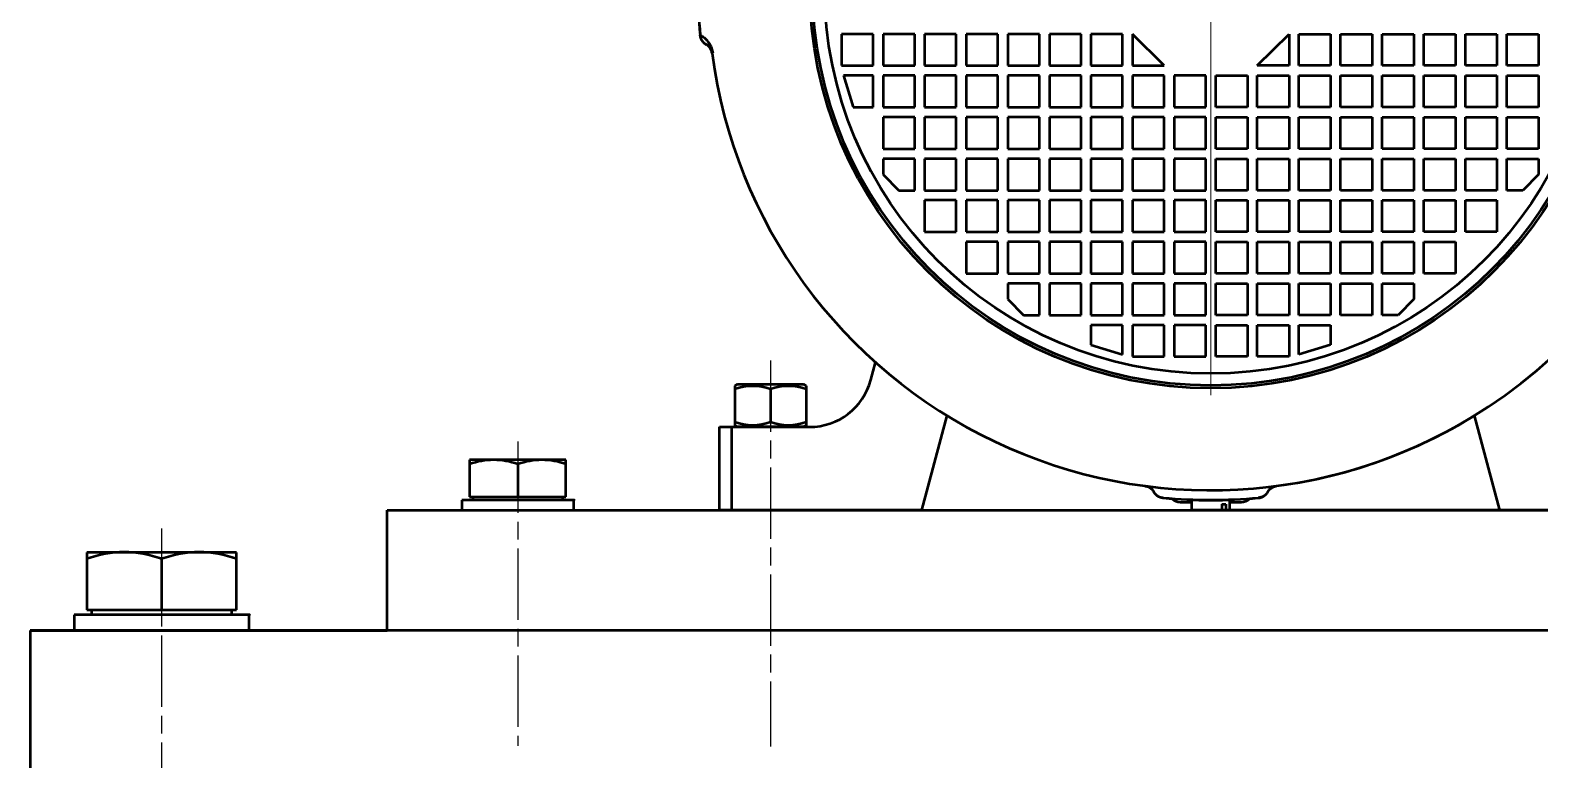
# Model space of a CAD drawing. Header units: millimetres. Extents: x -2161 to -582, y -4625 to -3434.
# Drawn here: x -1503.1 to -1376.2, y -3686 to -3624.6 of the extents above; entities that cross this region are included whole.
import ezdxf

# ---------------------------------------------------------------- set-up
doc = ezdxf.new("R2010")
doc.units = ezdxf.units.MM
doc.header["$LTSCALE"] = 0.5
doc.linetypes.add('AM_ISO08W050', pattern=[18, 12, -1.5, 3, -1.5])
for name, color, linetype, lineweight in [('A.Net Dam Co Ban', 7, 'Continuous', 50), ('AM_0', 7, 'Continuous', 50), ('AM_0N', 7, 'Continuous', 50), ('AM_7', 4, 'AM_ISO08W050', 25)]:
    doc.layers.add(name, color=color, linetype=linetype, lineweight=lineweight)

# ---------------------------------------------------------------- blocks, each defined once
blk = doc.blocks.new('SW_CENTERMARKSYMBOL_0')
at = {"color": 0, "linetype": 'Continuous', "lineweight": 18}
for p, q in [((0, 2.5), (0, 51.5)), ((-2.5, 0), (-51.5, 0)), ((0, 0), (-1.25, 0)), ((0, 0), (0, 1.25)), ((0, 0), (0, -1.25)), ((0, 0), (1.25, 0)), ((2.5, 0), (51.5, 0)), ((0, -2.5), (0, -51.5))]:
    blk.add_line(p, q, dxfattribs=at)

msp = doc.modelspace()

# ---------------------------------------------------------------- linework, layer by layer
at = {"layer": 'A.Net Dam Co Ban'}
for p, q in [((-1458.03, -3660.75), (-1466.12, -3660.75)), ((-1466.12, -3660.75), (-1466.12, -3663.85)), ((-1462.07, -3661.11), (-1462.07, -3663.85)), ((-1458.03, -3663.85), (-1458.03, -3660.75)), ((-1457.35, -3664.12), (-1466.79, -3664.12)), ((-1466.79, -3664.12), (-1466.79, -3664.96)), ((-1466.12, -3663.85), (-1465.86, -3663.85)), ((-1465.86, -3663.85), (-1465.86, -3664.12)), ((-1465.86, -3663.85), (-1458.28, -3663.85)), ((-1458.28, -3664.12), (-1458.28, -3663.85)), ((-1458.28, -3663.85), (-1458.03, -3663.85)), ((-1457.35, -3664.96), (-1457.35, -3664.12)), ((-1466.79, -3664.96), (-1457.35, -3664.96)), ((-1485.71, -3668.52), (-1498.31, -3668.52)), ((-1498.31, -3668.52), (-1498.31, -3673.35)), ((-1485.71, -3673.35), (-1485.71, -3668.52)), ((-1492.01, -3669.08), (-1492.01, -3673.35)), ((-1484.65, -3673.77), (-1499.36, -3673.77)), ((-1499.36, -3673.77), (-1499.36, -3675.08)), ((-1498.31, -3673.35), (-1497.91, -3673.35)), ((-1497.91, -3673.35), (-1497.91, -3673.77)), ((-1497.91, -3673.35), (-1486.1, -3673.35)), ((-1486.1, -3673.77), (-1486.1, -3673.35)), ((-1486.1, -3673.35), (-1485.71, -3673.35)), ((-1484.65, -3675.08), (-1484.65, -3673.77)), ((-1499.36, -3675.08), (-1484.65, -3675.08))]:
    msp.add_line(p, q, dxfattribs=at)
at = {"layer": 'A.Net Dam Co Ban', "color": 4}
for p, q in [((-1462.09, -3661.13), (-1462.05, -3661.09)), ((-1462.09, -3661.09), (-1462.05, -3661.13)), ((-1457.37, -3664.14), (-1457.33, -3664.1)), ((-1457.37, -3664.1), (-1457.33, -3664.14)), ((-1492.04, -3669.11), (-1491.98, -3669.05)), ((-1492.04, -3669.05), (-1491.98, -3669.11)), ((-1484.69, -3673.8), (-1484.62, -3673.74)), ((-1484.69, -3673.74), (-1484.62, -3673.8))]:
    msp.add_line(p, q, dxfattribs=at)
for centre, radius in [((-1462.07, -3661.11), 0.0202), ((-1457.35, -3664.12), 0.0202), ((-1492.01, -3669.08), 0.0315), ((-1484.65, -3673.77), 0.0315)]:
    msp.add_circle(centre, radius, dxfattribs=at)
at = {"layer": 'A.Net Dam Co Ban'}
for centre, radius in [((-1464.1, -3666.58), 5.83), ((-1460.05, -3666.58), 5.83), ((-1495.16, -3677.6), 9.09), ((-1488.86, -3677.6), 9.09)]:
    msp.add_arc(centre, radius, 69.7054, 110.2946, dxfattribs=at)
at = {"layer": 'AM_0'}
for p, q in [((-1446.76, -3625), (-1446.74, -3625)), ((-1432.21, -3624.92), (-1434.87, -3624.92)), ((-1434.87, -3624.92), (-1434.87, -3627.58)), ((-1432.21, -3627.58), (-1432.21, -3624.92)), ((-1428.71, -3624.92), (-1431.37, -3624.92)), ((-1431.37, -3624.92), (-1431.37, -3627.58)), ((-1428.71, -3627.58), (-1428.71, -3624.92)), ((-1425.21, -3624.92), (-1427.88, -3624.92)), ((-1427.88, -3624.92), (-1427.88, -3627.58)), ((-1425.21, -3627.58), (-1425.21, -3624.92)), ((-1421.72, -3624.92), (-1424.38, -3624.92)), ((-1424.38, -3624.92), (-1424.38, -3627.58)), ((-1421.72, -3627.58), (-1421.72, -3624.92)), ((-1418.22, -3624.92), (-1420.88, -3624.92)), ((-1420.88, -3624.92), (-1420.88, -3627.58)), ((-1418.22, -3627.58), (-1418.22, -3624.92)), ((-1414.72, -3624.92), (-1417.39, -3624.92)), ((-1417.39, -3624.92), (-1417.39, -3627.58)), ((-1414.72, -3627.58), (-1414.72, -3624.92)), ((-1413.89, -3624.92), (-1413.89, -3627.58)), ((-1411.23, -3624.92), (-1413.89, -3624.92)), ((-1411.23, -3627.58), (-1411.23, -3624.92)), ((-1410.4, -3624.92), (-1410.4, -3627.58)), ((-1407.73, -3627.58), (-1410.4, -3624.92)), ((-1399.91, -3627.58), (-1397.24, -3624.92)), ((-1397.24, -3624.92), (-1397.24, -3627.58)), ((-1396.41, -3624.92), (-1393.75, -3624.92)), ((-1396.41, -3627.58), (-1396.41, -3624.92)), ((-1393.75, -3624.92), (-1393.75, -3627.58)), ((-1392.91, -3627.58), (-1392.91, -3624.92)), ((-1392.91, -3624.92), (-1390.25, -3624.92)), ((-1390.25, -3624.92), (-1390.25, -3627.58)), ((-1389.42, -3627.58), (-1389.42, -3624.92)), ((-1389.42, -3624.92), (-1386.75, -3624.92)), ((-1386.75, -3624.92), (-1386.75, -3627.58)), ((-1385.92, -3627.58), (-1385.92, -3624.92)), ((-1385.92, -3624.92), (-1383.26, -3624.92)), ((-1383.26, -3624.92), (-1383.26, -3627.58)), ((-1382.42, -3627.58), (-1382.42, -3624.92)), ((-1382.42, -3624.92), (-1379.76, -3624.92)), ((-1379.76, -3624.92), (-1379.76, -3627.58)), ((-1378.93, -3627.58), (-1378.93, -3624.92)), ((-1378.93, -3624.92), (-1376.26, -3624.92)), ((-1376.26, -3624.92), (-1376.26, -3627.58)), ((-1434.87, -3627.58), (-1432.21, -3627.58)), ((-1431.37, -3627.58), (-1428.71, -3627.58)), ((-1427.88, -3627.58), (-1425.21, -3627.58)), ((-1424.38, -3627.58), (-1421.72, -3627.58)), ((-1420.88, -3627.58), (-1418.22, -3627.58)), ((-1417.39, -3627.58), (-1414.72, -3627.58)), ((-1413.89, -3627.58), (-1411.23, -3627.58)), ((-1410.4, -3627.58), (-1407.73, -3627.58)), ((-1397.24, -3627.58), (-1399.91, -3627.58)), ((-1393.75, -3627.58), (-1396.41, -3627.58)), ((-1390.25, -3627.58), (-1392.91, -3627.58)), ((-1386.75, -3627.58), (-1389.42, -3627.58)), ((-1383.26, -3627.58), (-1385.92, -3627.58)), ((-1379.76, -3627.58), (-1382.42, -3627.58)), ((-1376.26, -3627.58), (-1378.93, -3627.58)), ((-1432.21, -3628.42), (-1434.7, -3628.42)), ((-1434.7, -3628.42), (-1433.87, -3631.08)), ((-1432.21, -3631.08), (-1432.21, -3628.42)), ((-1428.71, -3628.42), (-1431.37, -3628.42)), ((-1431.37, -3628.42), (-1431.37, -3631.08)), ((-1428.71, -3631.08), (-1428.71, -3628.42)), ((-1425.21, -3628.42), (-1427.88, -3628.42)), ((-1427.88, -3628.42), (-1427.88, -3631.08)), ((-1425.21, -3631.08), (-1425.21, -3628.42)), ((-1421.72, -3628.42), (-1424.38, -3628.42)), ((-1424.38, -3628.42), (-1424.38, -3631.08)), ((-1421.72, -3631.08), (-1421.72, -3628.42)), ((-1418.22, -3628.42), (-1420.88, -3628.42)), ((-1420.88, -3628.42), (-1420.88, -3631.08)), ((-1418.22, -3631.08), (-1418.22, -3628.42)), ((-1414.72, -3628.42), (-1417.39, -3628.42)), ((-1417.39, -3628.42), (-1417.39, -3631.08)), ((-1414.72, -3631.08), (-1414.72, -3628.42)), ((-1411.23, -3628.42), (-1413.89, -3628.42)), ((-1413.89, -3628.42), (-1413.89, -3631.08)), ((-1411.23, -3631.08), (-1411.23, -3628.42)), ((-1407.73, -3628.42), (-1410.4, -3628.42)), ((-1410.4, -3628.42), (-1410.4, -3631.08)), ((-1407.73, -3631.08), (-1407.73, -3628.42)), ((-1404.23, -3628.42), (-1406.9, -3628.42)), ((-1406.9, -3628.42), (-1406.9, -3631.08)), ((-1404.23, -3631.08), (-1404.23, -3628.42)), ((-1403.4, -3628.42), (-1400.74, -3628.42)), ((-1403.4, -3631.08), (-1403.4, -3628.42)), ((-1400.74, -3628.42), (-1400.74, -3631.08)), ((-1399.91, -3628.42), (-1397.24, -3628.42)), ((-1399.91, -3631.08), (-1399.91, -3628.42)), ((-1397.24, -3628.42), (-1397.24, -3631.08)), ((-1396.41, -3628.42), (-1393.75, -3628.42)), ((-1396.41, -3631.08), (-1396.41, -3628.42)), ((-1393.75, -3628.42), (-1393.75, -3631.08)), ((-1392.91, -3628.42), (-1390.25, -3628.42)), ((-1392.91, -3631.08), (-1392.91, -3628.42)), ((-1390.25, -3628.42), (-1390.25, -3631.08)), ((-1389.42, -3628.42), (-1386.75, -3628.42)), ((-1389.42, -3631.08), (-1389.42, -3628.42)), ((-1386.75, -3628.42), (-1386.75, -3631.08)), ((-1385.92, -3628.42), (-1383.26, -3628.42)), ((-1385.92, -3631.08), (-1385.92, -3628.42)), ((-1383.26, -3628.42), (-1383.26, -3631.08)), ((-1382.42, -3628.42), (-1379.76, -3628.42)), ((-1382.42, -3631.08), (-1382.42, -3628.42)), ((-1379.76, -3628.42), (-1379.76, -3631.08)), ((-1378.93, -3628.42), (-1376.26, -3628.42)), ((-1378.93, -3631.08), (-1378.93, -3628.42)), ((-1376.26, -3628.42), (-1376.26, -3631.08)), ((-1433.87, -3631.08), (-1432.21, -3631.08)), ((-1431.37, -3631.08), (-1428.71, -3631.08)), ((-1428.71, -3631.91), (-1431.37, -3631.91)), ((-1431.37, -3631.91), (-1431.37, -3634.58)), ((-1428.71, -3634.58), (-1428.71, -3631.91)), ((-1427.88, -3631.08), (-1425.21, -3631.08)), ((-1425.21, -3631.91), (-1427.88, -3631.91)), ((-1427.88, -3631.91), (-1427.88, -3634.58)), ((-1425.21, -3634.58), (-1425.21, -3631.91)), ((-1424.38, -3631.08), (-1421.72, -3631.08)), ((-1421.72, -3631.91), (-1424.38, -3631.91)), ((-1424.38, -3631.91), (-1424.38, -3634.58)), ((-1421.72, -3634.58), (-1421.72, -3631.91)), ((-1420.88, -3631.08), (-1418.22, -3631.08)), ((-1418.22, -3631.91), (-1420.88, -3631.91)), ((-1420.88, -3631.91), (-1420.88, -3634.58)), ((-1418.22, -3634.58), (-1418.22, -3631.91)), ((-1417.39, -3631.08), (-1414.72, -3631.08)), ((-1414.72, -3631.91), (-1417.39, -3631.91)), ((-1417.39, -3631.91), (-1417.39, -3634.58)), ((-1414.72, -3634.58), (-1414.72, -3631.91)), ((-1413.89, -3631.08), (-1411.23, -3631.08)), ((-1411.23, -3631.91), (-1413.89, -3631.91)), ((-1413.89, -3631.91), (-1413.89, -3634.58)), ((-1411.23, -3634.58), (-1411.23, -3631.91)), ((-1410.4, -3631.08), (-1407.73, -3631.08)), ((-1407.73, -3631.91), (-1410.4, -3631.91)), ((-1410.4, -3631.91), (-1410.4, -3634.58)), ((-1407.73, -3634.58), (-1407.73, -3631.91)), ((-1406.9, -3631.08), (-1404.23, -3631.08)), ((-1404.23, -3631.91), (-1406.9, -3631.91)), ((-1406.9, -3631.91), (-1406.9, -3634.58)), ((-1404.23, -3634.58), (-1404.23, -3631.91)), ((-1400.74, -3631.08), (-1403.4, -3631.08)), ((-1403.4, -3634.58), (-1403.4, -3631.91)), ((-1403.4, -3631.91), (-1400.74, -3631.91)), ((-1400.74, -3631.91), (-1400.74, -3634.58)), ((-1397.24, -3631.08), (-1399.91, -3631.08)), ((-1399.91, -3631.91), (-1397.24, -3631.91)), ((-1399.91, -3634.58), (-1399.91, -3631.91)), ((-1397.24, -3631.91), (-1397.24, -3634.58)), ((-1393.75, -3631.08), (-1396.41, -3631.08)), ((-1396.41, -3631.91), (-1393.75, -3631.91)), ((-1396.41, -3634.58), (-1396.41, -3631.91)), ((-1393.75, -3631.91), (-1393.75, -3634.58)), ((-1390.25, -3631.08), (-1392.91, -3631.08)), ((-1392.91, -3634.58), (-1392.91, -3631.91)), ((-1392.91, -3631.91), (-1390.25, -3631.91)), ((-1390.25, -3631.91), (-1390.25, -3634.58)), ((-1386.75, -3631.08), (-1389.42, -3631.08)), ((-1389.42, -3631.91), (-1386.75, -3631.91)), ((-1389.42, -3634.58), (-1389.42, -3631.91)), ((-1386.75, -3631.91), (-1386.75, -3634.58)), ((-1383.26, -3631.08), (-1385.92, -3631.08)), ((-1385.92, -3631.91), (-1383.26, -3631.91)), ((-1385.92, -3634.58), (-1385.92, -3631.91)), ((-1383.26, -3631.91), (-1383.26, -3634.58)), ((-1379.76, -3631.08), (-1382.42, -3631.08)), ((-1382.42, -3631.91), (-1379.76, -3631.91)), ((-1382.42, -3634.58), (-1382.42, -3631.91)), ((-1379.76, -3631.91), (-1379.76, -3634.58)), ((-1376.26, -3631.08), (-1378.93, -3631.08)), ((-1378.93, -3631.91), (-1376.26, -3631.91)), ((-1378.93, -3634.58), (-1378.93, -3631.91)), ((-1376.26, -3631.91), (-1376.26, -3634.58)), ((-1431.37, -3634.58), (-1428.71, -3634.58)), ((-1428.71, -3635.41), (-1431.37, -3635.41)), ((-1431.37, -3635.41), (-1431.37, -3636.74)), ((-1428.71, -3638.07), (-1428.71, -3635.41)), ((-1427.88, -3634.58), (-1425.21, -3634.58)), ((-1425.21, -3635.41), (-1427.88, -3635.41)), ((-1427.88, -3635.41), (-1427.88, -3638.07)), ((-1425.21, -3638.07), (-1425.21, -3635.41)), ((-1424.38, -3634.58), (-1421.72, -3634.58)), ((-1421.72, -3635.41), (-1424.38, -3635.41)), ((-1424.38, -3635.41), (-1424.38, -3638.07)), ((-1421.72, -3638.07), (-1421.72, -3635.41)), ((-1420.88, -3634.58), (-1418.22, -3634.58)), ((-1418.22, -3635.41), (-1420.88, -3635.41)), ((-1420.88, -3635.41), (-1420.88, -3638.07)), ((-1418.22, -3638.07), (-1418.22, -3635.41)), ((-1417.39, -3634.58), (-1414.72, -3634.58)), ((-1414.72, -3635.41), (-1417.39, -3635.41)), ((-1417.39, -3635.41), (-1417.39, -3638.07)), ((-1414.72, -3638.07), (-1414.72, -3635.41)), ((-1413.89, -3634.58), (-1411.23, -3634.58)), ((-1411.23, -3635.41), (-1413.89, -3635.41)), ((-1413.89, -3635.41), (-1413.89, -3638.07)), ((-1411.23, -3638.07), (-1411.23, -3635.41)), ((-1410.4, -3634.58), (-1407.73, -3634.58)), ((-1407.73, -3635.41), (-1410.4, -3635.41)), ((-1410.4, -3635.41), (-1410.4, -3638.07)), ((-1407.73, -3638.07), (-1407.73, -3635.41)), ((-1406.9, -3634.58), (-1404.23, -3634.58)), ((-1404.23, -3635.41), (-1406.9, -3635.41)), ((-1406.9, -3635.41), (-1406.9, -3638.07)), ((-1404.23, -3638.07), (-1404.23, -3635.41)), ((-1400.74, -3634.58), (-1403.4, -3634.58)), ((-1403.4, -3635.41), (-1400.74, -3635.41)), ((-1403.4, -3638.07), (-1403.4, -3635.41)), ((-1400.74, -3635.41), (-1400.74, -3638.07)), ((-1397.24, -3634.58), (-1399.91, -3634.58)), ((-1399.91, -3635.41), (-1397.24, -3635.41)), ((-1399.91, -3638.07), (-1399.91, -3635.41)), ((-1397.24, -3635.41), (-1397.24, -3638.07)), ((-1393.75, -3634.58), (-1396.41, -3634.58)), ((-1396.41, -3638.07), (-1396.41, -3635.41)), ((-1396.41, -3635.41), (-1393.75, -3635.41)), ((-1393.75, -3635.41), (-1393.75, -3638.07)), ((-1390.25, -3634.58), (-1392.91, -3634.58)), ((-1392.91, -3635.41), (-1390.25, -3635.41)), ((-1392.91, -3638.07), (-1392.91, -3635.41)), ((-1390.25, -3635.41), (-1390.25, -3638.07)), ((-1386.75, -3634.58), (-1389.42, -3634.58)), ((-1389.42, -3635.41), (-1386.75, -3635.41)), ((-1389.42, -3638.07), (-1389.42, -3635.41)), ((-1386.75, -3635.41), (-1386.75, -3638.07)), ((-1383.26, -3634.58), (-1385.92, -3634.58)), ((-1385.92, -3635.41), (-1383.26, -3635.41)), ((-1385.92, -3638.07), (-1385.92, -3635.41)), ((-1383.26, -3635.41), (-1383.26, -3638.07)), ((-1379.76, -3634.58), (-1382.42, -3634.58)), ((-1382.42, -3635.41), (-1379.76, -3635.41)), ((-1382.42, -3638.07), (-1382.42, -3635.41)), ((-1379.76, -3635.41), (-1379.76, -3638.07)), ((-1376.26, -3634.58), (-1378.93, -3634.58)), ((-1378.93, -3635.41), (-1376.26, -3635.41)), ((-1378.93, -3638.07), (-1378.93, -3635.41)), ((-1376.26, -3635.41), (-1376.26, -3636.74)), ((-1431.37, -3636.74), (-1430.04, -3638.07)), ((-1376.26, -3636.74), (-1377.59, -3638.07)), ((-1430.04, -3638.07), (-1428.71, -3638.07)), ((-1427.88, -3638.07), (-1425.21, -3638.07)), ((-1424.38, -3638.07), (-1421.72, -3638.07)), ((-1420.88, -3638.07), (-1418.22, -3638.07)), ((-1417.39, -3638.07), (-1414.72, -3638.07)), ((-1413.89, -3638.07), (-1411.23, -3638.07)), ((-1410.4, -3638.07), (-1407.73, -3638.07)), ((-1406.9, -3638.07), (-1404.23, -3638.07)), ((-1400.74, -3638.07), (-1403.4, -3638.07)), ((-1397.24, -3638.07), (-1399.91, -3638.07)), ((-1393.75, -3638.07), (-1396.41, -3638.07)), ((-1390.25, -3638.07), (-1392.91, -3638.07)), ((-1386.75, -3638.07), (-1389.42, -3638.07)), ((-1383.26, -3638.07), (-1385.92, -3638.07)), ((-1379.76, -3638.07), (-1382.42, -3638.07)), ((-1377.59, -3638.07), (-1378.93, -3638.07)), ((-1425.21, -3638.91), (-1427.88, -3638.91)), ((-1427.88, -3638.91), (-1427.88, -3641.57)), ((-1425.21, -3641.57), (-1425.21, -3638.91)), ((-1421.72, -3638.91), (-1424.38, -3638.91)), ((-1424.38, -3638.91), (-1424.38, -3641.57)), ((-1421.72, -3641.57), (-1421.72, -3638.91)), ((-1418.22, -3638.91), (-1420.88, -3638.91)), ((-1420.88, -3638.91), (-1420.88, -3641.57)), ((-1418.22, -3641.57), (-1418.22, -3638.91)), ((-1414.72, -3638.91), (-1417.39, -3638.91)), ((-1417.39, -3638.91), (-1417.39, -3641.57)), ((-1414.72, -3641.57), (-1414.72, -3638.91)), ((-1411.23, -3638.91), (-1413.89, -3638.91)), ((-1413.89, -3638.91), (-1413.89, -3641.57)), ((-1411.23, -3641.57), (-1411.23, -3638.91)), ((-1407.73, -3638.91), (-1410.4, -3638.91)), ((-1410.4, -3638.91), (-1410.4, -3641.57)), ((-1407.73, -3641.57), (-1407.73, -3638.91)), ((-1404.23, -3638.91), (-1406.9, -3638.91)), ((-1406.9, -3638.91), (-1406.9, -3641.57)), ((-1404.23, -3641.57), (-1404.23, -3638.91)), ((-1403.4, -3638.91), (-1400.74, -3638.91)), ((-1403.4, -3641.57), (-1403.4, -3638.91)), ((-1400.74, -3638.91), (-1400.74, -3641.57)), ((-1399.91, -3641.57), (-1399.91, -3638.91)), ((-1399.91, -3638.91), (-1397.24, -3638.91)), ((-1397.24, -3638.91), (-1397.24, -3641.57)), ((-1396.41, -3641.57), (-1396.41, -3638.91)), ((-1396.41, -3638.91), (-1393.75, -3638.91)), ((-1393.75, -3638.91), (-1393.75, -3641.57)), ((-1392.91, -3638.91), (-1390.25, -3638.91)), ((-1392.91, -3641.57), (-1392.91, -3638.91)), ((-1390.25, -3638.91), (-1390.25, -3641.57)), ((-1389.42, -3638.91), (-1386.75, -3638.91)), ((-1389.42, -3641.57), (-1389.42, -3638.91)), ((-1386.75, -3638.91), (-1386.75, -3641.57)), ((-1385.92, -3641.57), (-1385.92, -3638.91)), ((-1385.92, -3638.91), (-1383.26, -3638.91)), ((-1383.26, -3638.91), (-1383.26, -3641.57)), ((-1382.42, -3641.57), (-1382.42, -3638.91)), ((-1382.42, -3638.91), (-1379.76, -3638.91)), ((-1379.76, -3638.91), (-1379.76, -3641.57)), ((-1427.88, -3641.57), (-1425.21, -3641.57)), ((-1424.38, -3641.57), (-1421.72, -3641.57)), ((-1420.88, -3641.57), (-1418.22, -3641.57)), ((-1417.39, -3641.57), (-1414.72, -3641.57)), ((-1413.89, -3641.57), (-1411.23, -3641.57)), ((-1410.4, -3641.57), (-1407.73, -3641.57)), ((-1406.9, -3641.57), (-1404.23, -3641.57)), ((-1400.74, -3641.57), (-1403.4, -3641.57)), ((-1397.24, -3641.57), (-1399.91, -3641.57)), ((-1393.75, -3641.57), (-1396.41, -3641.57)), ((-1390.25, -3641.57), (-1392.91, -3641.57)), ((-1386.75, -3641.57), (-1389.42, -3641.57)), ((-1383.26, -3641.57), (-1385.92, -3641.57)), ((-1379.76, -3641.57), (-1382.42, -3641.57)), ((-1421.72, -3642.4), (-1424.38, -3642.4)), ((-1424.38, -3642.4), (-1424.38, -3645.07)), ((-1421.72, -3645.07), (-1421.72, -3642.4)), ((-1418.22, -3642.4), (-1420.88, -3642.4)), ((-1420.88, -3642.4), (-1420.88, -3645.07)), ((-1418.22, -3645.07), (-1418.22, -3642.4)), ((-1414.72, -3642.4), (-1417.39, -3642.4)), ((-1417.39, -3642.4), (-1417.39, -3645.07)), ((-1414.72, -3645.07), (-1414.72, -3642.4)), ((-1411.23, -3642.4), (-1413.89, -3642.4)), ((-1413.89, -3642.4), (-1413.89, -3645.07)), ((-1411.23, -3645.07), (-1411.23, -3642.4)), ((-1407.73, -3642.4), (-1410.4, -3642.4)), ((-1410.4, -3642.4), (-1410.4, -3645.07)), ((-1407.73, -3645.07), (-1407.73, -3642.4)), ((-1404.23, -3642.4), (-1406.9, -3642.4)), ((-1406.9, -3642.4), (-1406.9, -3645.07)), ((-1404.23, -3645.07), (-1404.23, -3642.4)), ((-1403.4, -3642.4), (-1400.74, -3642.4)), ((-1403.4, -3645.07), (-1403.4, -3642.4)), ((-1400.74, -3642.4), (-1400.74, -3645.07)), ((-1399.91, -3642.4), (-1397.24, -3642.4)), ((-1399.91, -3645.07), (-1399.91, -3642.4)), ((-1397.24, -3642.4), (-1397.24, -3645.07)), ((-1396.41, -3642.4), (-1393.75, -3642.4)), ((-1396.41, -3645.07), (-1396.41, -3642.4)), ((-1393.75, -3642.4), (-1393.75, -3645.07)), ((-1392.91, -3645.07), (-1392.91, -3642.4)), ((-1392.91, -3642.4), (-1390.25, -3642.4)), ((-1390.25, -3642.4), (-1390.25, -3645.07)), ((-1389.42, -3642.4), (-1386.75, -3642.4)), ((-1389.42, -3645.07), (-1389.42, -3642.4)), ((-1386.75, -3642.4), (-1386.75, -3645.07)), ((-1385.92, -3645.07), (-1385.92, -3642.4)), ((-1385.92, -3642.4), (-1383.26, -3642.4)), ((-1383.26, -3642.4), (-1383.26, -3645.07)), ((-1424.38, -3645.07), (-1421.72, -3645.07)), ((-1420.88, -3645.07), (-1418.22, -3645.07)), ((-1417.39, -3645.07), (-1414.72, -3645.07)), ((-1413.89, -3645.07), (-1411.23, -3645.07)), ((-1410.4, -3645.07), (-1407.73, -3645.07)), ((-1406.9, -3645.07), (-1404.23, -3645.07)), ((-1400.74, -3645.07), (-1403.4, -3645.07)), ((-1397.24, -3645.07), (-1399.91, -3645.07)), ((-1393.75, -3645.07), (-1396.41, -3645.07)), ((-1390.25, -3645.07), (-1392.91, -3645.07)), ((-1386.75, -3645.07), (-1389.42, -3645.07)), ((-1383.26, -3645.07), (-1385.92, -3645.07)), ((-1418.22, -3645.9), (-1420.88, -3645.9)), ((-1420.88, -3645.9), (-1420.88, -3647.23)), ((-1418.22, -3648.56), (-1418.22, -3645.9)), ((-1414.72, -3645.9), (-1417.39, -3645.9)), ((-1417.39, -3645.9), (-1417.39, -3648.56)), ((-1414.72, -3648.56), (-1414.72, -3645.9)), ((-1411.23, -3645.9), (-1413.89, -3645.9)), ((-1413.89, -3645.9), (-1413.89, -3648.56)), ((-1411.23, -3648.56), (-1411.23, -3645.9)), ((-1407.73, -3645.9), (-1410.4, -3645.9)), ((-1410.4, -3645.9), (-1410.4, -3648.56)), ((-1407.73, -3648.56), (-1407.73, -3645.9)), ((-1404.23, -3645.9), (-1406.9, -3645.9)), ((-1406.9, -3645.9), (-1406.9, -3648.56)), ((-1404.23, -3648.56), (-1404.23, -3645.9)), ((-1403.4, -3645.9), (-1400.74, -3645.9)), ((-1403.4, -3648.56), (-1403.4, -3645.9)), ((-1400.74, -3645.9), (-1400.74, -3648.56)), ((-1399.91, -3645.9), (-1397.24, -3645.9)), ((-1399.91, -3648.56), (-1399.91, -3645.9)), ((-1397.24, -3645.9), (-1397.24, -3648.56)), ((-1396.41, -3645.9), (-1393.75, -3645.9)), ((-1396.41, -3648.56), (-1396.41, -3645.9)), ((-1393.75, -3645.9), (-1393.75, -3648.56)), ((-1392.91, -3645.9), (-1390.25, -3645.9)), ((-1392.91, -3648.56), (-1392.91, -3645.9)), ((-1390.25, -3645.9), (-1390.25, -3648.56)), ((-1389.42, -3645.9), (-1386.75, -3645.9)), ((-1389.42, -3648.56), (-1389.42, -3645.9)), ((-1386.75, -3645.9), (-1386.75, -3647.23)), ((-1420.88, -3647.23), (-1419.55, -3648.56)), ((-1386.75, -3647.23), (-1388.08, -3648.56)), ((-1419.55, -3648.56), (-1418.22, -3648.56)), ((-1417.39, -3648.56), (-1414.72, -3648.56)), ((-1413.89, -3648.56), (-1411.23, -3648.56)), ((-1411.23, -3649.4), (-1413.89, -3649.4)), ((-1413.89, -3649.4), (-1413.89, -3651.06)), ((-1411.23, -3651.89), (-1411.23, -3649.4)), ((-1410.4, -3648.56), (-1407.73, -3648.56)), ((-1407.73, -3649.4), (-1410.4, -3649.4)), ((-1410.4, -3649.4), (-1410.4, -3652.06)), ((-1407.73, -3652.06), (-1407.73, -3649.4)), ((-1406.9, -3648.56), (-1404.23, -3648.56)), ((-1404.23, -3649.4), (-1406.9, -3649.4)), ((-1406.9, -3649.4), (-1406.9, -3652.06)), ((-1404.23, -3652.06), (-1404.23, -3649.4)), ((-1400.74, -3648.56), (-1403.4, -3648.56)), ((-1403.4, -3652.06), (-1403.4, -3649.4)), ((-1403.4, -3649.4), (-1400.74, -3649.4)), ((-1400.74, -3649.4), (-1400.74, -3652.06)), ((-1397.24, -3648.56), (-1399.91, -3648.56)), ((-1399.91, -3649.4), (-1397.24, -3649.4)), ((-1399.91, -3652.06), (-1399.91, -3649.4)), ((-1397.24, -3649.4), (-1397.24, -3652.06)), ((-1393.75, -3648.56), (-1396.41, -3648.56)), ((-1396.41, -3649.4), (-1393.75, -3649.4)), ((-1396.41, -3651.89), (-1396.41, -3649.4)), ((-1393.75, -3649.4), (-1393.75, -3651.06)), ((-1390.25, -3648.56), (-1392.91, -3648.56)), ((-1388.08, -3648.56), (-1389.42, -3648.56)), ((-1413.89, -3651.06), (-1411.23, -3651.89)), ((-1410.4, -3652.06), (-1407.73, -3652.06)), ((-1406.9, -3652.06), (-1404.23, -3652.06)), ((-1400.74, -3652.06), (-1403.4, -3652.06)), ((-1397.24, -3652.06), (-1399.91, -3652.06)), ((-1393.75, -3651.06), (-1396.41, -3651.89)), ((-1432.4, -3654.02), (-1432, -3652.54)), ((-1426, -3657.02), (-1428.13, -3664.96)), ((-1379.51, -3664.96), (-1381.64, -3657.02)), ((-1445.11, -3664.96), (-1445.11, -3657.97)), ((-1445.11, -3657.97), (-1444.11, -3657.97)), ((-1444.11, -3657.97), (-1444.11, -3664.96)), ((-1444.11, -3657.97), (-1437.54, -3657.97)), ((-1407.82, -3663.95), (-1407.81, -3663.93)), ((-1406.38, -3664.3), (-1405.4, -3664.3)), ((-1405.4, -3664.96), (-1405.4, -3664.1)), ((-1402.89, -3664.46), (-1402.89, -3664.96)), ((-1402.89, -3664.46), (-1402.54, -3664.46)), ((-1402.54, -3664.46), (-1402.54, -3664.96)), ((-1402.24, -3664.1), (-1402.24, -3664.96)), ((-1402.24, -3664.3), (-1401.25, -3664.3)), ((-1399.82, -3663.93), (-1399.82, -3663.95)), ((-1473.06, -3664.96), (-1403.06, -3664.96)), ((-1473.06, -3675.08), (-1473.06, -3664.96)), ((-1473.06, -3664.96), (-1313.26, -3664.96)), ((-1444.11, -3664.96), (-1445.11, -3664.96)), ((-1445.11, -3664.96), (-1362.53, -3664.96)), ((-1428.13, -3664.96), (-1444.11, -3664.96)), ((-1402.89, -3664.96), (-1405.4, -3664.96)), ((-1313.26, -3664.96), (-1403.06, -3664.96)), ((-1402.54, -3664.96), (-1402.89, -3664.96)), ((-1402.24, -3664.96), (-1402.54, -3664.96)), ((-1363.53, -3664.96), (-1379.51, -3664.96)), ((-1503.06, -3675.08), (-1503.06, -3687.1)), ((-1283.26, -3675.08), (-1503.06, -3675.08)), ((-1503.06, -3675.08), (-1473.06, -3675.08))]:
    msp.add_line(p, q, dxfattribs=at)
for radius in [33.71, 33.47, 32.47]:
    msp.add_circle((-1403.82, -3621.01), radius, dxfattribs=at)
for centre, radius, start, end in [((-1403.82, -3621.01), 43.12, 174.682, 185.318), ((-1403.82, -3621.01), 43.1, 174.682, 185.318), ((-1403.82, -3621.01), 42.29, 187.5125, 301.6311), ((-1403.82, -3621.01), 42.29, 277.5125, 352.4875), ((-1437.54, -3652.64), 5.33, 270, 345), ((-1403.82, -3621.01), 43.12, 264.682, 275.318), ((-1403.82, -3621.01), 43.1, 264.682, 275.318), ((-1406.38, -3663.3), 0.999, 225.1718, 270), ((-1401.25, -3663.3), 0.999, 270, 314.8282)]:
    msp.add_arc(centre, radius, start, end, dxfattribs=at)
msp.add_ellipse((-1446.76, -3625), major_axis=(-0.018, 0.192), ratio=0.004464, start_param=1.570796, end_param=1.63722, dxfattribs=at)
at = {"layer": 'AM_0', "extrusion": (0, 0, -1)}
for centre, major_axis, ratio, start_param, end_param in [((-1407.82, -3663.94), (0.192, -0.018), 0.004464, 1.570796, 1.63722), ((-1399.82, -3663.94), (0.192, 0.018), 0.004463, 1.504373, 1.570796)]:
    msp.add_ellipse(centre, major_axis=major_axis, ratio=ratio, start_param=start_param, end_param=end_param, dxfattribs=at)
at = {"layer": 'AM_0'}
for points, knots in [([(-1446.76, -3625.02), (-1446.75, -3625.04), (-1446.75, -3625.07), (-1446.74, -3625.13), (-1446.73, -3625.18), (-1446.71, -3625.23), (-1446.7, -3625.28), (-1446.68, -3625.32), (-1446.66, -3625.37), (-1446.63, -3625.41), (-1446.61, -3625.45), (-1446.58, -3625.49), (-1446.57, -3625.51), (-1446.56, -3625.53)], [0, 0, 0, 0, 0.099976, 0.198126, 0.294454, 0.388966, 0.481665, 0.572555, 0.66164, 0.748924, 0.83441, 0.9181, 1, 1, 1, 1]), ([(-1446.74, -3625), (-1446.65, -3625.05), (-1446.57, -3625.1), (-1446.39, -3625.24), (-1446.3, -3625.32), (-1446.16, -3625.47), (-1446.11, -3625.53), (-1446.02, -3625.66), (-1445.97, -3625.73), (-1445.9, -3625.86), (-1445.87, -3625.91), (-1445.83, -3626.01), (-1445.81, -3626.06), (-1445.77, -3626.18), (-1445.75, -3626.25), (-1445.71, -3626.38), (-1445.7, -3626.46), (-1445.69, -3626.53)], [0, 0, 0, 0, 0.25, 0.25, 0.5, 0.5, 0.625, 0.625, 0.75, 0.75, 0.8125, 0.8125, 0.875, 0.875, 0.9375, 0.9375, 1, 1, 1, 1]), ([(-1446.56, -3625.53), (-1446.57, -3625.51), (-1446.59, -3625.49), (-1446.61, -3625.44), (-1446.63, -3625.4), (-1446.65, -3625.36), (-1446.67, -3625.32), (-1446.69, -3625.26), (-1446.71, -3625.19), (-1446.73, -3625.1), (-1446.73, -3625.03), (-1446.74, -3625)], [0, 0, 0, 0, 0.088989, 0.17571, 0.260169, 0.342373, 0.422335, 0.500069, 0.671609, 0.838197, 1, 1, 1, 1]), ([(-1446.56, -3625.53), (-1446.55, -3625.54), (-1446.52, -3625.57), (-1446.48, -3625.61), (-1446.44, -3625.66), (-1446.38, -3625.71), (-1446.32, -3625.75), (-1446.27, -3625.78), (-1446.25, -3625.8)], [0, 0, 0, 0, 0.127965, 0.271646, 0.430883, 0.605493, 0.795274, 1, 1, 1, 1]), ([(-1445.75, -3626.54), (-1445.75, -3626.53), (-1445.75, -3626.51), (-1445.75, -3626.49), (-1445.76, -3626.46), (-1445.77, -3626.42), (-1445.78, -3626.36), (-1445.81, -3626.3), (-1445.83, -3626.24), (-1445.87, -3626.17), (-1445.91, -3626.1), (-1445.96, -3626.03), (-1446.04, -3625.95), (-1446.12, -3625.88), (-1446.18, -3625.83), (-1446.22, -3625.81), (-1446.24, -3625.8), (-1446.25, -3625.8)], [0, 0, 0, 0, 0.009025, 0.017844, 0.026543, 0.035697, 0.071297, 0.104032, 0.142701, 0.207609, 0.285555, 0.384837, 0.499888, 0.749925, 0.874962, 0.931955, 1, 1, 1, 1]), ([(-1409.35, -3662.94), (-1409.34, -3662.94), (-1409.32, -3662.94), (-1409.3, -3662.94), (-1409.27, -3662.95), (-1409.23, -3662.96), (-1409.18, -3662.97), (-1409.12, -3662.99), (-1409.05, -3663.02), (-1408.98, -3663.06), (-1408.91, -3663.1), (-1408.84, -3663.15), (-1408.76, -3663.23), (-1408.69, -3663.31), (-1408.65, -3663.37), (-1408.62, -3663.41), (-1408.61, -3663.43), (-1408.61, -3663.44)], [0, 0, 0, 0, 0.0090255, 0.0178438, 0.0265428, 0.0356971, 0.0712975, 0.1040316, 0.1427011, 0.2076085, 0.2855554, 0.3848373, 0.4998877, 0.7499252, 0.8749617, 0.9319553, 1, 1, 1, 1]), ([(-1408.34, -3663.75), (-1408.35, -3663.74), (-1408.38, -3663.71), (-1408.42, -3663.67), (-1408.47, -3663.63), (-1408.52, -3663.57), (-1408.56, -3663.51), (-1408.59, -3663.46), (-1408.61, -3663.44)], [0, 0, 0, 0, 0.127966, 0.271649, 0.430886, 0.605495, 0.795276, 1, 1, 1, 1]), ([(-1399.03, -3663.44), (-1399.04, -3663.45), (-1399.06, -3663.49), (-1399.09, -3663.53), (-1399.12, -3663.57), (-1399.15, -3663.61), (-1399.18, -3663.64), (-1399.21, -3663.67), (-1399.24, -3663.7), (-1399.27, -3663.73), (-1399.29, -3663.74), (-1399.3, -3663.75)], [0, 0, 0, 0, 0.1390562, 0.2712786, 0.3965952, 0.5149379, 0.6262445, 0.7304557, 0.827518, 0.9173814, 1, 1, 1, 1]), ([(-1399.03, -3663.44), (-1399.02, -3663.42), (-1399.01, -3663.4), (-1398.98, -3663.35), (-1398.94, -3663.3), (-1398.89, -3663.24), (-1398.82, -3663.18), (-1398.74, -3663.11), (-1398.66, -3663.06), (-1398.58, -3663.02), (-1398.5, -3662.99), (-1398.45, -3662.97), (-1398.39, -3662.95), (-1398.34, -3662.94), (-1398.31, -3662.94), (-1398.3, -3662.94), (-1398.29, -3662.94)], [0, 0, 0, 0, 0.102349, 0.197609, 0.285794, 0.437997, 0.571574, 0.688087, 0.785894, 0.871569, 0.906351, 0.935837, 0.967884, 0.983931, 0.991966, 1, 1, 1, 1]), ([(-1408.34, -3663.75), (-1408.32, -3663.76), (-1408.3, -3663.78), (-1408.26, -3663.8), (-1408.21, -3663.82), (-1408.17, -3663.84), (-1408.13, -3663.86), (-1408.07, -3663.88), (-1408, -3663.9), (-1407.91, -3663.92), (-1407.84, -3663.92), (-1407.81, -3663.93)], [0, 0, 0, 0, 0.088622, 0.175124, 0.25951, 0.341789, 0.42197, 0.500067, 0.67117, 0.837761, 1, 1, 1, 1]), ([(-1407.83, -3663.94), (-1407.85, -3663.94), (-1407.88, -3663.94), (-1407.94, -3663.93), (-1407.99, -3663.92), (-1408.04, -3663.9), (-1408.09, -3663.89), (-1408.13, -3663.87), (-1408.18, -3663.85), (-1408.22, -3663.82), (-1408.26, -3663.8), (-1408.3, -3663.77), (-1408.32, -3663.76), (-1408.34, -3663.75)], [0, 0, 0, 0, 0.099976, 0.198126, 0.294454, 0.388966, 0.481665, 0.572555, 0.66164, 0.748924, 0.83441, 0.9181, 1, 1, 1, 1]), ([(-1399.3, -3663.75), (-1399.32, -3663.76), (-1399.34, -3663.78), (-1399.36, -3663.79), (-1399.43, -3663.83), (-1399.5, -3663.86), (-1399.58, -3663.89), (-1399.66, -3663.91), (-1399.74, -3663.92), (-1399.82, -3663.93)], [0, 0, 0, 0, 0.0766882, 0.0766882, 0.0766882, 0.3266882, 0.3266882, 0.3266882, 0.5766882, 0.5766882, 0.5766882, 0.5766882]), ([(-1399.81, -3663.94), (-1399.79, -3663.94), (-1399.75, -3663.94), (-1399.7, -3663.93), (-1399.65, -3663.92), (-1399.6, -3663.9), (-1399.55, -3663.89), (-1399.5, -3663.87), (-1399.46, -3663.85), (-1399.42, -3663.82), (-1399.38, -3663.8), (-1399.34, -3663.77), (-1399.31, -3663.76), (-1399.3, -3663.75)], [0, 0, 0, 0, 0.100255, 0.198627, 0.295119, 0.389737, 0.482483, 0.573365, 0.662387, 0.749556, 0.834876, 0.918355, 1, 1, 1, 1])]:
    msp.add_open_spline(points, degree=3, knots=knots, dxfattribs=at)
at = {"layer": 'AM_0N'}
for p, q in [((-1443.59, -3654.37), (-1443.82, -3654.51)), ((-1443.82, -3654.51), (-1443.82, -3657.84)), ((-1443.59, -3654.37), (-1438.06, -3654.37)), ((-1440.83, -3654.78), (-1440.83, -3657.57)), ((-1438.06, -3654.37), (-1437.83, -3654.51)), ((-1437.83, -3654.51), (-1437.83, -3657.84)), ((-1443.82, -3657.84), (-1443.59, -3657.97)), ((-1438.06, -3657.97), (-1443.59, -3657.97)), ((-1437.83, -3657.84), (-1438.06, -3657.97))]:
    msp.add_line(p, q, dxfattribs=at)
at = {"layer": 'AM_0N', "extrusion": (0, 0, -1)}
for centre, start, end in [((1442.33, -3658.83), 69.7054, 110.2946), ((1439.33, -3658.83), 69.7054, 110.2946), ((1442.33, -3653.52), 249.7054, 290.2946), ((1439.33, -3653.52), 249.7054, 290.2946)]:
    msp.add_arc(centre, 4.32, start, end, dxfattribs=at)
at = {"layer": 'AM_7'}
for p, q in [((-1440.83, -3652.37), (-1440.83, -3684.84)), ((-1462.07, -3659.2), (-1462.07, -3684.8)), ((-1492.01, -3666.52), (-1492.01, -3710.06))]:
    msp.add_line(p, q, dxfattribs=at)

# ---------------------------------------------------------------- block references
at = {"layer": 'AM_0', "xscale": 0.6659999999999999, "yscale": 0.6659999999999999, "zscale": 0.6659999999999999}
msp.add_blockref('SW_CENTERMARKSYMBOL_0', (-1403.82, -3621.01), dxfattribs=at)

doc.saveas('drawing.dxf')
